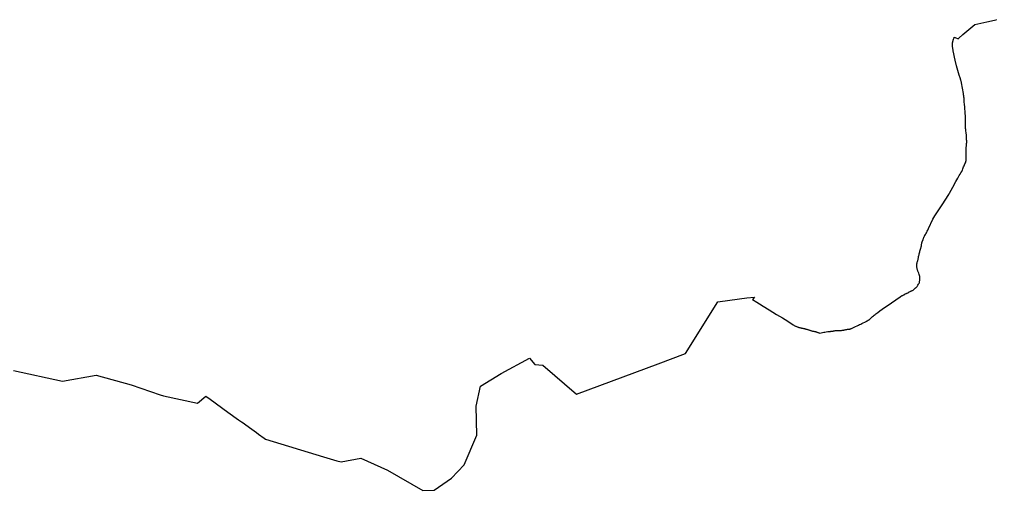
# Model space of a CAD drawing. Header units: metres. Extents: x 319750 to 415268, y 1725605 to 1842937.
# Drawn here: x 365971 to 374977, y 1739011 to 1743380 of the extents above; entities that cross this region are included whole.
import ezdxf

# ---------------------------------------------------------------- set-up
doc = ezdxf.new("R2010")
doc.units = ezdxf.units.M
doc.header["$MEASUREMENT"] = 0
doc.layers.add('DISTRICT BOUNDRY', color=86, linetype='Continuous')

msp = doc.modelspace()

# ---------------------------------------------------------------- linework, layer by layer
at = {"layer": 'DISTRICT BOUNDRY'}
msp.add_polyline3d([(365915, 1740125.1, 0), (366370.8, 1740024.1, 0), (366682.7, 1740080.7, 0), (367008.4, 1739991.1, 0), (367275.4, 1739898.7, 0), (367305.8, 1739888.2, 0), (367622.7, 1739820.4, 0), (367700.9, 1739885, 0), (367738.8, 1739857.7, 0), (367904.1, 1739739.1, 0), (368003.2, 1739667.9, 0), (368029.1, 1739649.2, 0), (368036.7, 1739643.8, 0), (368125.7, 1739579.9, 0), (368168.7, 1739549, 0), (368189.6, 1739534, 0), (368240.1, 1739497.8, 0), (368253.8, 1739487.9, 0), (368791.1, 1739322.7, 0), (368913.5, 1739288.1, 0), (368955.9, 1739276.1, 0), (369136.6, 1739311.5, 0), (369384.6, 1739200.3, 0), (369712.8, 1739010.8, 0), (369818.5, 1739015.4, 0), (369978.3, 1739126, 0), (370095.1, 1739250, 0), (370212.1, 1739524.2, 0), (370206.1, 1739792.3, 0), (370248, 1739977.6, 0), (370438.5, 1740097.5, 0), (370702.5, 1740238.9, 0), (370751, 1740181.1, 0), (370824.3, 1740172.6, 0), (371136.7, 1739903.4, 0), (371895.6, 1740186.8, 0), (372147.2, 1740280.7, 0), (372448.8, 1740760.2, 0), (372649.1, 1740790.2, 0), (372715.3, 1740797.3, 0), (372786.4, 1740805, 0), (372767.8, 1740781.8, 0), (372809.6, 1740756.8, 0), (372832.9, 1740742.9, 0), (372867.4, 1740721.1, 0), (372923.1, 1740686, 0), (372992.8, 1740644, 0), (373046.4, 1740611.9, 0), (373096.4, 1740580.6, 0), (373147.2, 1740547.5, 0), (373151.9, 1740544.4, 0), (373156.7, 1740541.6, 0), (373161.6, 1740538.9, 0), (373166.5, 1740536.4, 0), (373171.6, 1740534.1, 0), (373178.6, 1740531.3, 0), (373183.6, 1740529.4, 0), (373188.6, 1740527.6, 0), (373193.6, 1740525.9, 0), (373198.7, 1740524.3, 0), (373203.7, 1740522.8, 0), (373208.9, 1740521.4, 0), (373214, 1740520.1, 0), (373219.2, 1740518.8, 0), (373224.4, 1740517.7, 0), (373229.6, 1740516.6, 0), (373237.3, 1740515.2, 0), (373242.3, 1740514.3, 0), (373246.9, 1740513.4, 0), (373251.5, 1740512.4, 0), (373256, 1740511.3, 0), (373260.6, 1740510.2, 0), (373265.1, 1740508.9, 0), (373269.6, 1740507.6, 0), (373274, 1740506.2, 0), (373278.5, 1740504.8, 0), (373282.9, 1740503.3, 0), (373287.3, 1740501.7, 0), (373292, 1740499.9, 0), (373296.7, 1740498.3, 0), (373301.4, 1740496.8, 0), (373306.2, 1740495.3, 0), (373311, 1740493.9, 0), (373315.8, 1740492.6, 0), (373320.7, 1740491.4, 0), (373325.5, 1740490.2, 0), (373330.4, 1740489.2, 0), (373336.8, 1740487.9, 0), (373343.9, 1740486.5, 0), (373348.3, 1740485.5, 0), (373352.7, 1740484.4, 0), (373357.1, 1740483.3, 0), (373361.5, 1740482.1, 0), (373365.8, 1740480.8, 0), (373370.1, 1740479.5, 0), (373374.4, 1740478, 0), (373378.7, 1740476.5, 0), (373382.9, 1740475, 0), (373387.1, 1740473.3, 0), (373391.3, 1740471.6, 0), (373406, 1740474.8, 0), (373417.6, 1740477.1, 0), (373429.2, 1740479.2, 0), (373440.9, 1740481.1, 0), (373452.6, 1740482.7, 0), (373467.4, 1740484.6, 0), (373480.2, 1740486, 0), (373493.1, 1740487.2, 0), (373496.9, 1740487.5, 0), (373500.7, 1740487.9, 0), (373504.5, 1740488.4, 0), (373508.3, 1740488.9, 0), (373512.1, 1740489.5, 0), (373515.8, 1740490.2, 0), (373519.6, 1740490.9, 0), (373523.3, 1740491.7, 0), (373527, 1740492.6, 0), (373530.7, 1740493.5, 0), (373534.8, 1740494.6, 0), (373537.5, 1740495.3, 0), (373540.9, 1740495.9, 0), (373544.3, 1740496.2, 0), (373547.7, 1740496.4, 0), (373551.1, 1740496.3, 0), (373554.5, 1740496, 0), (373557.9, 1740495.4, 0), (373561.2, 1740494.7, 0), (373564.5, 1740493.7, 0), (373568.3, 1740494.2, 0), (373572.1, 1740494.6, 0), (373575.9, 1740494.9, 0), (373579.6, 1740495.2, 0), (373583.4, 1740495.4, 0), (373587.4, 1740495.6, 0), (373591.4, 1740495.9, 0), (373595.4, 1740496.3, 0), (373599.4, 1740496.7, 0), (373603.3, 1740497.2, 0), (373607.3, 1740497.8, 0), (373611.3, 1740498.4, 0), (373615.2, 1740499.1, 0), (373619.1, 1740499.9, 0), (373623, 1740500.7, 0), (373629.3, 1740502.2, 0), (373634.1, 1740503.4, 0), (373637.9, 1740504.2, 0), (373641.7, 1740505, 0), (373645.5, 1740505.6, 0), (373649.3, 1740506.3, 0), (373653.2, 1740506.9, 0), (373657, 1740507.4, 0), (373660.9, 1740507.8, 0), (373664.8, 1740508.2, 0), (373667.8, 1740508.5, 0), (373670.8, 1740509, 0), (373673.8, 1740509.7, 0), (373676.8, 1740510.5, 0), (373679.7, 1740511.4, 0), (373682.5, 1740512.6, 0), (373687.4, 1740514.8, 0), (373712.3, 1740527.4, 0), (373725.5, 1740533.7, 0), (373738.8, 1740539.7, 0), (373752.3, 1740545.6, 0), (373762.9, 1740550.2, 0), (373773.5, 1740555, 0), (373784, 1740560, 0), (373796.8, 1740566.4, 0), (373810.5, 1740573.2, 0), (373824.2, 1740579.9, 0), (373827.5, 1740581.3, 0), (373830.5, 1740582.4, 0), (373833.5, 1740583.4, 0), (373836.6, 1740584.2, 0), (373839.7, 1740587, 0), (373842.9, 1740589.6, 0), (373846.2, 1740592, 0), (373849.7, 1740594.3, 0), (373852, 1740595.9, 0), (373854.3, 1740597.6, 0), (373857.2, 1740600.3, 0), (373867.4, 1740610.2, 0), (373875, 1740617.3, 0), (373882.6, 1740624.2, 0), (373890.4, 1740631, 0), (373898.3, 1740637.7, 0), (373906.3, 1740644.2, 0), (373914.4, 1740650.6, 0), (373922.7, 1740656.9, 0), (373931, 1740663, 0), (373951.4, 1740677.7, 0), (373971.5, 1740692.1, 0), (374057.7, 1740752.5, 0), (374138.7, 1740807.2, 0), (374142.2, 1740810, 0), (374144.5, 1740811.6, 0), (374146.9, 1740813.2, 0), (374149.3, 1740814.7, 0), (374151.7, 1740816.1, 0), (374154.3, 1740817.4, 0), (374156.8, 1740818.6, 0), (374159.4, 1740819.7, 0), (374162, 1740820.8, 0), (374164.7, 1740821.8, 0), (374167.4, 1740822.6, 0), (374170.9, 1740824.4, 0), (374174.5, 1740827, 0), (374178, 1740829.4, 0), (374181.7, 1740831.6, 0), (374185.4, 1740833.7, 0), (374189.1, 1740835.7, 0), (374193, 1740837.6, 0), (374196.9, 1740839.4, 0), (374200.9, 1740841, 0), (374204.9, 1740842.4, 0), (374209, 1740843.8, 0), (374211.7, 1740845.2, 0), (374214.5, 1740847.3, 0), (374218.3, 1740849.8, 0), (374222.1, 1740852.3, 0), (374226, 1740854.6, 0), (374229.9, 1740856.8, 0), (374234, 1740858.8, 0), (374238.1, 1740860.7, 0), (374242.3, 1740862.5, 0), (374246.5, 1740864.1, 0), (374250.8, 1740865.6, 0), (374253.6, 1740866.7, 0), (374258.4, 1740869.3, 0), (374260.7, 1740871, 0), (374262.8, 1740872.8, 0), (374265.1, 1740875.1, 0), (374268.9, 1740879, 0), (374271.8, 1740881.7, 0), (374274.8, 1740884.3, 0), (374278, 1740886.8, 0), (374281.2, 1740889.3, 0), (374284.4, 1740891.6, 0), (374287.3, 1740893.7, 0), (374291.2, 1740897, 0), (374293.4, 1740899.4, 0), (374296, 1740903.2, 0), (374303.8, 1740916.6, 0), (374308.3, 1740924, 0), (374308.6, 1740924.4, 0), (374313, 1740931.3, 0), (374317.8, 1740938.5, 0), (374320.1, 1740969.9, 0), (374321.8, 1740986.9, 0), (374321.9, 1740990, 0), (374321.2, 1740994, 0), (374321.1, 1740994.5, 0), (374317.8, 1741005.2, 0), (374314.3, 1741015.9, 0), (374310.6, 1741026.4, 0), (374303.6, 1741044.8, 0), (374302.3, 1741048.1, 0), (374300.5, 1741053.3, 0), (374298.9, 1741058.5, 0), (374297.4, 1741063.8, 0), (374296.2, 1741069.2, 0), (374295.1, 1741074.6, 0), (374294.3, 1741080, 0), (374293.6, 1741085.5, 0), (374293.1, 1741091, 0), (374292.9, 1741095.6, 0), (374292.9, 1741099.5, 0), (374293, 1741103.3, 0), (374293.2, 1741107.2, 0), (374293.6, 1741111, 0), (374294.2, 1741114.9, 0), (374294.8, 1741118.7, 0), (374295.6, 1741122.5, 0), (374296.5, 1741126.3, 0), (374297.6, 1741130, 0), (374298.8, 1741133.7, 0), (374300, 1741137.3, 0), (374301.2, 1741141, 0), (374302.3, 1741144.7, 0), (374303.3, 1741148.4, 0), (374304.2, 1741152.1, 0), (374305.1, 1741155.8, 0), (374305.9, 1741159.5, 0), (374306.7, 1741163.3, 0), (374307.8, 1741169.4, 0), (374309.8, 1741181.2, 0), (374311.5, 1741189.7, 0), (374313.3, 1741198.2, 0), (374315.3, 1741206.7, 0), (374317.4, 1741215.1, 0), (374319.7, 1741223.4, 0), (374322.1, 1741231.8, 0), (374324.7, 1741240.1, 0), (374327.4, 1741248.4, 0), (374328.6, 1741251.9, 0), (374329.7, 1741255.5, 0), (374330.8, 1741259.1, 0), (374331.7, 1741262.6, 0), (374332.7, 1741266.3, 0), (374333.5, 1741269.9, 0), (374334.3, 1741273.5, 0), (374335, 1741277.2, 0), (374335.6, 1741280.8, 0), (374336.2, 1741284.5, 0), (374336.8, 1741288.2, 0), (374337.2, 1741291.9, 0), (374337.6, 1741295.8, 0), (374338.3, 1741301.3, 0), (374338.9, 1741304.6, 0), (374339.6, 1741307.9, 0), (374340.4, 1741311.2, 0), (374341.3, 1741314.4, 0), (374342.4, 1741317.6, 0), (374343.5, 1741320.8, 0), (374344.8, 1741323.9, 0), (374346.2, 1741327, 0), (374347.7, 1741330, 0), (374349.2, 1741333, 0), (374350.9, 1741336, 0), (374352.7, 1741343, 0), (374354.1, 1741347.4, 0), (374355.6, 1741351.8, 0), (374357.3, 1741356.2, 0), (374359.1, 1741360.5, 0), (374361.1, 1741364.7, 0), (374363.3, 1741368.9, 0), (374365.5, 1741373, 0), (374368, 1741377, 0), (374372.7, 1741384.8, 0), (374377.4, 1741392.6, 0), (374381.9, 1741400.6, 0), (374386.3, 1741408.6, 0), (374390.5, 1741416.7, 0), (374394.6, 1741424.8, 0), (374402.1, 1741440.8, 0), (374443, 1741526.2, 0), (374461.1, 1741557.5, 0), (374527.7, 1741661.1, 0), (374588.9, 1741757, 0), (374590.7, 1741759.2, 0), (374592.4, 1741761.5, 0), (374594, 1741763.9, 0), (374595.5, 1741766.3, 0), (374597.3, 1741769.4, 0), (374626.7, 1741823.5, 0), (374656.2, 1741878.2, 0), (374673.1, 1741908.9, 0), (374686.5, 1741932, 0), (374694.9, 1741946, 0), (374702, 1741957.2, 0), (374709.4, 1741968.4, 0), (374711.3, 1741971.5, 0), (374713, 1741974.7, 0), (374714.5, 1741978.1, 0), (374715.5, 1741980.9, 0), (374719.7, 1741993.3, 0), (374723.3, 1742003, 0), (374727, 1742012.6, 0), (374730.9, 1742022.2, 0), (374735, 1742031.7, 0), (374739.2, 1742041.1, 0), (374743.6, 1742050.5, 0), (374745.1, 1742053.8, 0), (374746.4, 1742057.1, 0), (374747.5, 1742060.5, 0), (374748.4, 1742063.9, 0), (374749.1, 1742067.3, 0), (374749.7, 1742070.8, 0), (374750, 1742074.4, 0), (374750.2, 1742077.9, 0), (374750, 1742084.2, 0), (374749.7, 1742090.8, 0), (374749.5, 1742095.2, 0), (374749.4, 1742099.6, 0), (374749.4, 1742104, 0), (374749.5, 1742108.4, 0), (374751.6, 1742170.6, 0), (374754.6, 1742228.1, 0), (374755.2, 1742231.2, 0), (374755.6, 1742234.4, 0), (374756, 1742237.5, 0), (374756.2, 1742240.7, 0), (374756.3, 1742243.9, 0), (374756.3, 1742247.1, 0), (374756.1, 1742250.2, 0), (374755.8, 1742253.8, 0), (374755.1, 1742262.6, 0), (374754.6, 1742270.2, 0), (374754.2, 1742277.8, 0), (374753.9, 1742285.4, 0), (374753.7, 1742291.8, 0), (374753.4, 1742298.2, 0), (374752.9, 1742304.6, 0), (374752.4, 1742311, 0), (374751.7, 1742317.3, 0), (374750.1, 1742329.6, 0), (374748.4, 1742341.9, 0), (374747.4, 1742351, 0), (374746.5, 1742360.1, 0), (374745.8, 1742369.2, 0), (374745.2, 1742378.3, 0), (374744.8, 1742387.5, 0), (374744.6, 1742396.6, 0), (374744.5, 1742405.8, 0), (374744.2, 1742444.8, 0), (374743.2, 1742486.5, 0), (374742.2, 1742507.3, 0), (374740.9, 1742528, 0), (374739.3, 1742548.7, 0), (374737.3, 1742569.3, 0), (374734.8, 1742590, 0), (374731.6, 1742614, 0), (374731.6, 1742621.3, 0), (374731.6, 1742628.6, 0), (374731.4, 1742635.9, 0), (374731, 1742643.2, 0), (374730.6, 1742650.4, 0), (374730, 1742657.7, 0), (374729.3, 1742665, 0), (374728.4, 1742672.2, 0), (374727.4, 1742679.5, 0), (374725.1, 1742693.8, 0), (374716.1, 1742742.7, 0), (374706.9, 1742792.2, 0), (374705.9, 1742797.5, 0), (374704.7, 1742802.8, 0), (374703.5, 1742808.1, 0), (374702.2, 1742813.3, 0), (374700.8, 1742818.5, 0), (374699.3, 1742823.7, 0), (374697.7, 1742828.9, 0), (374694.4, 1742838.4, 0), (374685.9, 1742862.8, 0), (374679, 1742884.1, 0), (374672.5, 1742905.5, 0), (374666.3, 1742927, 0), (374660.5, 1742948.6, 0), (374647.7, 1743002.3, 0), (374641.7, 1743030.8, 0), (374636.1, 1743059.3, 0), (374631.1, 1743087.9, 0), (374626.7, 1743116.6, 0), (374625.3, 1743122.3, 0), (374624.6, 1743126.1, 0), (374623.9, 1743130, 0), (374623.5, 1743133.8, 0), (374623.2, 1743137.7, 0), (374623, 1743141.6, 0), (374622.9, 1743145.5, 0), (374623, 1743149.4, 0), (374623.3, 1743153.3, 0), (374623.6, 1743157.2, 0), (374624.1, 1743161.1, 0), (374624.8, 1743164.9, 0), (374625.6, 1743168.8, 0), (374626.5, 1743172.6, 0), (374627.6, 1743176.4, 0), (374628.7, 1743180.1, 0), (374630.7, 1743186.2, 0), (374633.7, 1743195.2, 0), (374638.4, 1743210.3, 0), (374639.7, 1743214.9, 0), (374650, 1743211.2, 0), (374676.6, 1743201, 0), (374682.5, 1743206.2, 0), (374719.8, 1743239.5, 0), (374829.9, 1743333.1, 0), (374941.4, 1743357.9, 0), (375040.8, 1743379.5, 0)], dxfattribs=at)

doc.saveas('drawing.dxf')
